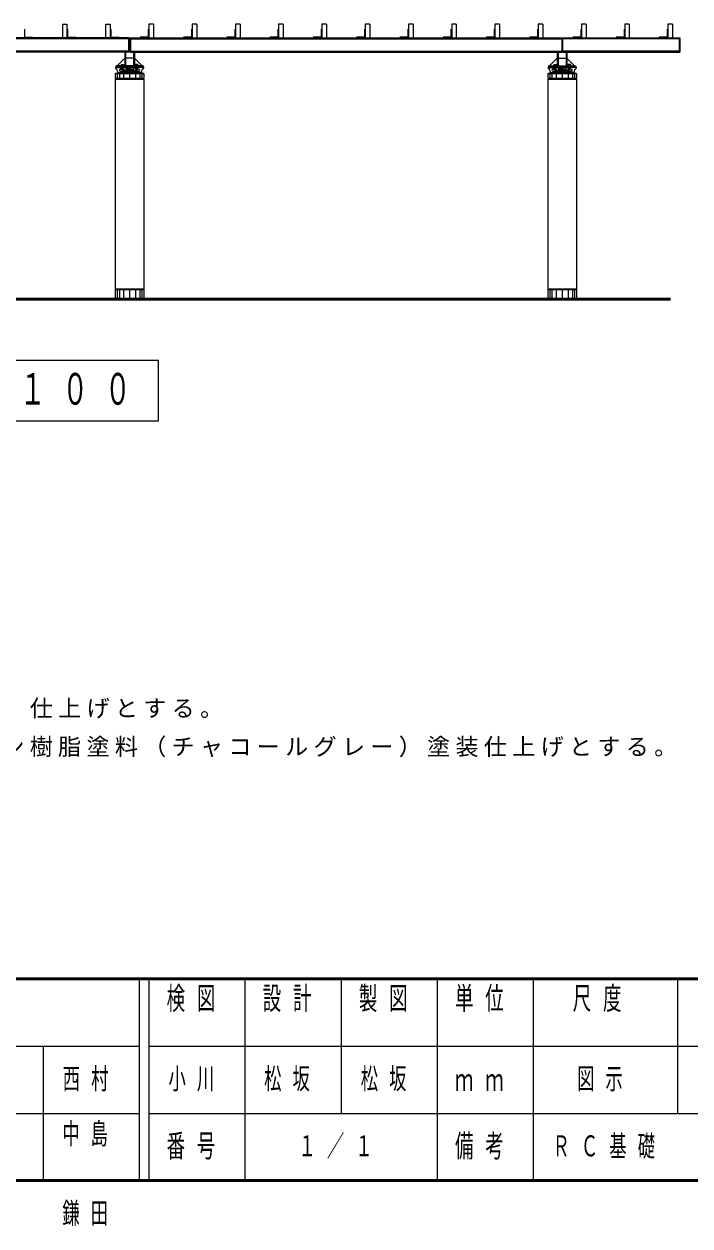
# Model space of a CAD drawing. Units: millimetres on the paper. Extents: x -365 to 10, y -38 to 257.
# Drawn here: x -250.5 to -181.2, y -4.7 to 120.4 of the extents above; entities that cross this region are included whole.
import ezdxf

# ---------------------------------------------------------------- set-up
doc = ezdxf.new("R2010")
doc.units = ezdxf.units.MM
doc.layers.add('LY_1', color=7, linetype='Continuous', lineweight=25)
doc.layers.add('LY_2', color=7, linetype='Continuous', lineweight=13)
doc.styles.add('ＭＳ ゴシック', font='')
doc.styles.get('ＭＳ ゴシック').set_extended_font_data('MS Gothic')

msp = doc.modelspace()

# ---------------------------------------------------------------- linework, layer by layer
at = {"layer": 'LY_1', "color": 40}
for p, q in [((-246.495, 120.4), (-246.495, 118.95)), ((-246.495, 120.4), (-246.015, 120.4)), ((-246.015, 120.4), (-246.015, 118.95)), ((-241.995, 120.4), (-241.995, 118.95)), ((-241.995, 120.4), (-241.515, 120.4)), ((-241.515, 120.4), (-241.515, 118.95)), ((-237.495, 120.4), (-237.495, 118.95)), ((-237.015, 120.4), (-237.495, 120.4)), ((-237.015, 120.4), (-237.015, 118.95)), ((-232.995, 120.4), (-232.995, 118.95)), ((-232.515, 120.4), (-232.995, 120.4)), ((-232.515, 120.4), (-232.515, 118.95)), ((-228.495, 120.4), (-228.495, 118.95)), ((-228.015, 120.4), (-228.495, 120.4)), ((-228.015, 120.4), (-228.015, 118.95)), ((-223.995, 120.4), (-223.995, 118.95)), ((-223.515, 120.4), (-223.995, 120.4)), ((-223.515, 120.4), (-223.515, 118.95)), ((-219.495, 120.4), (-219.495, 118.95)), ((-219.015, 120.4), (-219.495, 120.4)), ((-219.015, 120.4), (-219.015, 118.95)), ((-214.995, 120.4), (-214.995, 118.95)), ((-214.515, 120.4), (-214.995, 120.4)), ((-214.515, 120.4), (-214.515, 118.95)), ((-210.495, 120.4), (-210.495, 118.95)), ((-210.015, 120.4), (-210.495, 120.4)), ((-210.015, 120.4), (-210.015, 118.95)), ((-205.995, 120.4), (-205.995, 118.95)), ((-205.515, 120.4), (-205.995, 120.4)), ((-205.515, 120.4), (-205.515, 118.95)), ((-201.495, 120.4), (-201.495, 118.95)), ((-201.015, 120.4), (-201.495, 120.4)), ((-201.015, 120.4), (-201.015, 118.95)), ((-196.995, 120.4), (-196.995, 118.95)), ((-196.515, 120.4), (-196.995, 120.4)), ((-196.515, 120.4), (-196.515, 118.95)), ((-192.495, 120.4), (-192.495, 118.95)), ((-192.015, 120.4), (-192.495, 120.4)), ((-192.015, 120.4), (-192.015, 118.95)), ((-187.995, 120.4), (-187.995, 118.95)), ((-187.515, 120.4), (-187.995, 120.4)), ((-187.515, 120.4), (-187.515, 118.95)), ((-183.495, 120.4), (-183.495, 118.95)), ((-183.015, 120.4), (-183.495, 120.4)), ((-183.015, 120.4), (-183.015, 118.95))]:
    msp.add_line(p, q, dxfattribs=at)
at = {"layer": 'LY_1'}
for p, q in [((-239.555, 118.95), (-284.455, 118.95)), ((-250.445, 119.85), (-250.445, 119.02)), ((-250.445, 119.02), (-249.615, 119.02)), ((-245.945, 119.85), (-245.945, 119.02)), ((-245.945, 119.02), (-245.115, 119.02)), ((-241.445, 119.85), (-241.445, 119.02)), ((-241.445, 119.02), (-240.615, 119.02)), ((-239.555, 118.95), (-239.555, 117.47)), ((-239.455, 118.95), (-239.455, 117.47)), ((-239.455, 118.95), (-182.255, 118.95)), ((-237.565, 119.02), (-238.395, 119.02)), ((-237.565, 119.85), (-237.565, 119.02)), ((-233.065, 119.02), (-233.895, 119.02)), ((-233.065, 119.85), (-233.065, 119.02)), ((-228.565, 119.02), (-229.395, 119.02)), ((-228.565, 119.85), (-228.565, 119.02)), ((-224.065, 119.02), (-224.895, 119.02)), ((-224.065, 119.85), (-224.065, 119.02)), ((-219.565, 119.02), (-220.395, 119.02)), ((-219.565, 119.85), (-219.565, 119.02)), ((-215.065, 119.02), (-215.895, 119.02)), ((-215.065, 119.85), (-215.065, 119.02)), ((-210.565, 119.02), (-211.395, 119.02)), ((-210.565, 119.85), (-210.565, 119.02)), ((-206.065, 119.02), (-206.895, 119.02)), ((-206.065, 119.85), (-206.065, 119.02)), ((-201.565, 119.02), (-202.395, 119.02)), ((-201.565, 119.85), (-201.565, 119.02)), ((-197.065, 119.02), (-197.895, 119.02)), ((-197.065, 119.85), (-197.065, 119.02)), ((-192.565, 119.02), (-193.395, 119.02)), ((-192.565, 119.85), (-192.565, 119.02)), ((-188.065, 119.02), (-188.895, 119.02)), ((-188.065, 119.85), (-188.065, 119.02)), ((-183.565, 119.02), (-184.395, 119.02)), ((-183.565, 119.85), (-183.565, 119.02)), ((-182.255, 118.95), (-182.255, 117.47)), ((-239.615, 118.86), (-284.395, 118.86)), ((-239.615, 118.86), (-239.615, 117.56)), ((-239.395, 118.86), (-239.395, 117.56)), ((-239.395, 118.86), (-194.535, 118.86)), ((-194.535, 118.86), (-194.535, 117.56)), ((-194.475, 118.86), (-194.475, 117.56)), ((-182.315, 118.86), (-194.475, 118.86)), ((-182.315, 118.86), (-182.315, 117.56)), ((-239.555, 117.47), (-284.455, 117.47)), ((-239.615, 117.56), (-284.395, 117.56)), ((-240.005, 116.841), (-240.805, 116.041)), ((-240.005, 117.47), (-240.005, 116.04)), ((-239.915, 117.47), (-239.915, 116.04)), ((-239.095, 116.84), (-239.915, 116.84)), ((-239.455, 117.47), (-182.255, 117.47)), ((-239.395, 117.56), (-194.535, 117.56)), ((-239.095, 117.47), (-239.095, 116.04)), ((-239.005, 117.47), (-239.005, 116.04)), ((-238.204, 116.041), (-239.004, 116.841)), ((-195.805, 116.041), (-195.005, 116.84)), ((-195.005, 117.47), (-195.005, 116.04)), ((-194.915, 117.47), (-194.915, 116.04)), ((-194.915, 116.84), (-194.095, 116.84)), ((-182.315, 117.56), (-194.475, 117.56)), ((-194.095, 117.47), (-194.095, 116.04)), ((-194.005, 117.47), (-194.005, 116.04)), ((-194.004, 116.84), (-193.205, 116.04)), ((-238.055, 115.95), (-240.955, 115.95)), ((-238.105, 116.04), (-240.905, 116.04)), ((-240.905, 116.04), (-240.905, 115.95)), ((-238.105, 116.04), (-238.105, 115.95)), ((-195.955, 115.95), (-193.055, 115.95)), ((-195.905, 116.04), (-193.105, 116.04)), ((-195.905, 116.04), (-195.905, 115.95)), ((-193.105, 116.04), (-193.105, 115.95))]:
    msp.add_line(p, q, dxfattribs=at)
at = {"layer": 'LY_1', "color": 4}
for p, q in [((-240.955, 115.251), (-241.005, 115.201)), ((-238.005, 115.201), (-241.005, 115.201)), ((-241.005, 115.2), (-241.005, 114.75)), ((-238.055, 115.25), (-240.955, 115.25)), ((-238.054, 115.251), (-238.004, 115.201)), ((-238.005, 115.2), (-238.005, 114.75)), ((-195.955, 115.251), (-196.005, 115.201)), ((-193.005, 115.201), (-196.005, 115.201)), ((-196.005, 115.2), (-196.005, 114.75)), ((-193.055, 115.25), (-195.955, 115.25)), ((-193.054, 115.251), (-193.004, 115.201)), ((-193.005, 115.2), (-193.005, 114.75)), ((-241.005, 114.75), (-238.005, 114.75)), ((-241.005, 114.65), (-241.005, 92.85)), ((-241.005, 114.65), (-238.005, 114.65)), ((-240.955, 114.75), (-240.955, 114.65)), ((-238.055, 114.75), (-238.055, 114.65)), ((-238.005, 114.65), (-238.005, 92.85)), ((-196.005, 114.75), (-193.005, 114.75)), ((-196.005, 114.65), (-196.005, 92.85)), ((-196.005, 114.65), (-193.005, 114.65)), ((-195.955, 114.75), (-195.955, 114.65)), ((-193.055, 114.75), (-193.055, 114.65)), ((-193.005, 114.65), (-193.005, 92.85)), ((-241.005, 92.85), (-238.005, 92.85)), ((-241.005, 92.75), (-241.005, 91.75)), ((-241.005, 92.75), (-238.005, 92.75)), ((-240.955, 92.85), (-240.955, 92.75)), ((-238.055, 92.85), (-238.055, 92.75)), ((-238.005, 92.75), (-238.005, 91.75)), ((-196.005, 92.85), (-193.005, 92.85)), ((-196.005, 92.75), (-196.005, 91.75)), ((-196.005, 92.75), (-193.005, 92.75)), ((-195.955, 92.85), (-195.955, 92.75)), ((-193.055, 92.85), (-193.055, 92.75)), ((-193.005, 92.75), (-193.005, 91.75))]:
    msp.add_line(p, q, dxfattribs=at)
at = {"layer": 'LY_1', "color": 1}
for p, q in [((-240.955, 115.95), (-238.055, 115.95)), ((-240.955, 115.95), (-240.955, 115.808)), ((-240.955, 115.86), (-239.55, 115.86)), ((-240.755, 115.48), (-240.755, 115.25)), ((-240.755, 115.34), (-239.55, 115.34)), ((-240.755, 115.25), (-238.255, 115.25)), ((-240.405, 116.072), (-240.105, 116.072)), ((-240.405, 116.072), (-240.405, 116.04)), ((-240.405, 115.828), (-240.405, 115.86)), ((-240.405, 115.828), (-240.105, 115.828)), ((-240.375, 116.172), (-240.375, 116.072)), ((-240.375, 116.172), (-240.135, 116.172)), ((-240.375, 115.698), (-240.375, 115.828)), ((-240.375, 115.698), (-240.135, 115.698)), ((-240.335, 115.672), (-240.335, 115.698)), ((-240.335, 115.672), (-240.175, 115.672)), ((-240.255, 116.172), (-240.255, 116.072)), ((-240.255, 115.698), (-240.255, 115.828)), ((-240.23, 115.372), (-240.23, 115.34)), ((-240.23, 115.372), (-239.93, 115.372)), ((-240.2, 115.502), (-240.2, 115.372)), ((-240.2, 115.502), (-239.96, 115.502)), ((-240.175, 115.672), (-240.175, 115.698)), ((-240, 115.6), (-240.16, 115.6)), ((-240.16, 115.6), (-240.16, 115.502)), ((-240.135, 116.172), (-240.135, 116.072)), ((-240.135, 115.698), (-240.135, 115.828)), ((-240.105, 116.072), (-240.105, 116.04)), ((-240.105, 115.828), (-240.105, 115.86)), ((-240.08, 115.502), (-240.08, 115.372)), ((-240, 115.6), (-240, 115.502)), ((-239.96, 115.502), (-239.96, 115.372)), ((-239.93, 115.372), (-239.93, 115.34)), ((-239.55, 115.86), (-239.55, 115.34)), ((-238.055, 115.86), (-239.46, 115.86)), ((-239.46, 115.86), (-239.46, 115.34)), ((-238.255, 115.34), (-239.46, 115.34)), ((-238.78, 115.372), (-239.08, 115.372)), ((-239.08, 115.372), (-239.08, 115.34)), ((-238.81, 115.502), (-239.05, 115.502)), ((-239.05, 115.502), (-239.05, 115.372)), ((-239.01, 115.6), (-239.01, 115.502)), ((-239.01, 115.6), (-238.85, 115.6)), ((-238.93, 115.502), (-238.93, 115.372)), ((-238.605, 116.072), (-238.905, 116.072)), ((-238.905, 116.072), (-238.905, 116.04)), ((-238.905, 115.828), (-238.905, 115.86)), ((-238.605, 115.828), (-238.905, 115.828)), ((-238.875, 116.172), (-238.875, 116.072)), ((-238.635, 116.172), (-238.875, 116.172)), ((-238.875, 115.698), (-238.875, 115.828)), ((-238.635, 115.698), (-238.875, 115.698)), ((-238.85, 115.6), (-238.85, 115.502)), ((-238.835, 115.672), (-238.835, 115.698)), ((-238.675, 115.672), (-238.835, 115.672)), ((-238.81, 115.502), (-238.81, 115.372)), ((-238.78, 115.372), (-238.78, 115.34)), ((-238.755, 116.172), (-238.755, 116.072)), ((-238.755, 115.698), (-238.755, 115.828)), ((-238.675, 115.672), (-238.675, 115.698)), ((-238.635, 116.172), (-238.635, 116.072)), ((-238.635, 115.698), (-238.635, 115.828)), ((-238.605, 116.072), (-238.605, 116.04)), ((-238.605, 115.828), (-238.605, 115.86)), ((-238.255, 115.48), (-238.255, 115.25)), ((-238.055, 115.95), (-238.055, 115.808)), ((-195.955, 115.95), (-193.055, 115.95)), ((-195.955, 115.95), (-195.955, 115.808)), ((-195.955, 115.86), (-194.55, 115.86)), ((-195.755, 115.48), (-195.755, 115.25)), ((-195.755, 115.34), (-194.55, 115.34)), ((-195.755, 115.25), (-193.255, 115.25)), ((-195.405, 116.072), (-195.105, 116.072)), ((-195.405, 116.072), (-195.405, 116.04)), ((-195.405, 115.828), (-195.405, 115.86)), ((-195.405, 115.828), (-195.105, 115.828)), ((-195.375, 116.172), (-195.375, 116.072)), ((-195.375, 116.172), (-195.135, 116.172)), ((-195.375, 115.698), (-195.375, 115.828)), ((-195.375, 115.698), (-195.135, 115.698)), ((-195.335, 115.672), (-195.335, 115.698)), ((-195.335, 115.672), (-195.175, 115.672)), ((-195.255, 116.172), (-195.255, 116.072)), ((-195.255, 115.698), (-195.255, 115.828)), ((-195.23, 115.372), (-195.23, 115.34)), ((-195.23, 115.372), (-194.93, 115.372)), ((-195.2, 115.502), (-195.2, 115.372)), ((-195.2, 115.502), (-194.96, 115.502)), ((-195.175, 115.672), (-195.175, 115.698)), ((-195, 115.6), (-195.16, 115.6)), ((-195.16, 115.6), (-195.16, 115.502)), ((-195.135, 116.172), (-195.135, 116.072)), ((-195.135, 115.698), (-195.135, 115.828)), ((-195.105, 116.072), (-195.105, 116.04)), ((-195.105, 115.828), (-195.105, 115.86)), ((-195.08, 115.502), (-195.08, 115.372)), ((-195, 115.6), (-195, 115.502)), ((-194.96, 115.502), (-194.96, 115.372)), ((-194.93, 115.372), (-194.93, 115.34)), ((-194.55, 115.86), (-194.55, 115.34)), ((-193.055, 115.86), (-194.46, 115.86)), ((-194.46, 115.86), (-194.46, 115.34)), ((-193.255, 115.34), (-194.46, 115.34)), ((-193.78, 115.372), (-194.08, 115.372)), ((-194.08, 115.372), (-194.08, 115.34)), ((-193.81, 115.502), (-194.05, 115.502)), ((-194.05, 115.502), (-194.05, 115.372)), ((-194.01, 115.6), (-194.01, 115.502)), ((-194.01, 115.6), (-193.85, 115.6)), ((-193.93, 115.502), (-193.93, 115.372)), ((-193.605, 116.072), (-193.905, 116.072)), ((-193.905, 116.072), (-193.905, 116.04)), ((-193.905, 115.828), (-193.905, 115.86)), ((-193.605, 115.828), (-193.905, 115.828)), ((-193.875, 116.172), (-193.875, 116.072)), ((-193.635, 116.172), (-193.875, 116.172)), ((-193.875, 115.698), (-193.875, 115.828)), ((-193.635, 115.698), (-193.875, 115.698)), ((-193.85, 115.6), (-193.85, 115.502)), ((-193.835, 115.672), (-193.835, 115.698)), ((-193.675, 115.672), (-193.835, 115.672)), ((-193.81, 115.502), (-193.81, 115.372)), ((-193.78, 115.372), (-193.78, 115.34)), ((-193.755, 116.172), (-193.755, 116.072)), ((-193.755, 115.698), (-193.755, 115.828)), ((-193.675, 115.672), (-193.675, 115.698)), ((-193.635, 116.172), (-193.635, 116.072)), ((-193.635, 115.698), (-193.635, 115.828)), ((-193.605, 116.072), (-193.605, 116.04)), ((-193.605, 115.828), (-193.605, 115.86)), ((-193.255, 115.48), (-193.255, 115.25)), ((-193.055, 115.95), (-193.055, 115.808))]:
    msp.add_line(p, q, dxfattribs=at)
at = {"layer": 'LY_1', "lineweight": 13}
for p, q in [((-240.786, 115.201), (-240.786, 114.75)), ((-240.567, 115.201), (-240.567, 114.75)), ((-240.13, 115.201), (-240.13, 114.75)), ((-239.505, 115.201), (-239.505, 114.75)), ((-238.88, 115.201), (-238.88, 114.75)), ((-238.442, 115.201), (-238.442, 114.75)), ((-238.223, 115.201), (-238.223, 114.75)), ((-195.786, 115.201), (-195.786, 114.75)), ((-195.567, 115.201), (-195.567, 114.75)), ((-195.13, 115.201), (-195.13, 114.75)), ((-194.505, 115.201), (-194.505, 114.75)), ((-193.88, 115.201), (-193.88, 114.75)), ((-193.442, 115.201), (-193.442, 114.75)), ((-193.223, 115.201), (-193.223, 114.75)), ((-240.786, 92.75), (-240.786, 91.75)), ((-240.567, 92.75), (-240.567, 91.75)), ((-240.13, 92.75), (-240.13, 91.75)), ((-239.505, 92.75), (-239.505, 91.75)), ((-238.88, 92.75), (-238.88, 91.75)), ((-238.442, 92.75), (-238.442, 91.75)), ((-238.223, 92.75), (-238.223, 91.75)), ((-195.786, 92.75), (-195.786, 91.75)), ((-195.567, 92.75), (-195.567, 91.75)), ((-195.13, 92.75), (-195.13, 91.75)), ((-194.505, 92.75), (-194.505, 91.75)), ((-193.88, 92.75), (-193.88, 91.75)), ((-193.442, 92.75), (-193.442, 91.75)), ((-193.223, 92.75), (-193.223, 91.75)), ((-236.505, 85.384), (-287.505, 85.384)), ((-236.505, 79.084), (-236.505, 85.384)), ((-287.505, 79.084), (-236.505, 79.084))]:
    msp.add_line(p, q, dxfattribs=at)
at = {"layer": 'LY_1', "color": 1, "lineweight": 13}
for p, q in [((-240.455, 115.71), (-240.375, 115.71)), ((-240.455, 115.49), (-240.305, 115.49)), ((-239.905, 115.81), (-239.905, 115.75)), ((-239.885, 115.74), (-239.905, 115.75)), ((-239.905, 115.45), (-239.885, 115.46)), ((-239.905, 115.45), (-239.905, 115.39)), ((-239.885, 115.74), (-239.885, 115.65)), ((-239.55, 115.74), (-239.885, 115.74)), ((-239.865, 115.64), (-239.885, 115.65)), ((-239.885, 115.55), (-239.865, 115.56)), ((-239.885, 115.55), (-239.885, 115.46)), ((-239.55, 115.46), (-239.885, 115.46)), ((-239.865, 115.64), (-239.865, 115.56)), ((-239.55, 115.64), (-239.865, 115.64)), ((-239.55, 115.56), (-239.865, 115.56)), ((-239.48, 115.64), (-239.53, 115.64)), ((-239.46, 115.74), (-239.125, 115.74)), ((-239.46, 115.64), (-239.145, 115.64)), ((-239.46, 115.56), (-239.145, 115.56)), ((-239.46, 115.46), (-239.125, 115.46)), ((-239.145, 115.64), (-239.125, 115.65)), ((-239.145, 115.64), (-239.145, 115.56)), ((-239.125, 115.55), (-239.145, 115.56)), ((-239.125, 115.74), (-239.105, 115.75)), ((-239.125, 115.74), (-239.125, 115.65)), ((-239.125, 115.55), (-239.125, 115.46)), ((-239.105, 115.45), (-239.125, 115.46)), ((-239.105, 115.81), (-239.105, 115.75)), ((-239.105, 115.45), (-239.105, 115.39)), ((-238.555, 115.49), (-238.705, 115.49)), ((-238.555, 115.71), (-238.635, 115.71)), ((-195.455, 115.71), (-195.375, 115.71)), ((-195.455, 115.49), (-195.305, 115.49)), ((-194.905, 115.81), (-194.905, 115.75)), ((-194.885, 115.74), (-194.905, 115.75)), ((-194.905, 115.45), (-194.885, 115.46)), ((-194.905, 115.45), (-194.905, 115.39)), ((-194.885, 115.74), (-194.885, 115.65)), ((-194.55, 115.74), (-194.885, 115.74)), ((-194.865, 115.64), (-194.885, 115.65)), ((-194.885, 115.55), (-194.865, 115.56)), ((-194.885, 115.55), (-194.885, 115.46)), ((-194.55, 115.46), (-194.885, 115.46)), ((-194.865, 115.64), (-194.865, 115.56)), ((-194.55, 115.64), (-194.865, 115.64)), ((-194.55, 115.56), (-194.865, 115.56)), ((-194.48, 115.64), (-194.53, 115.64)), ((-194.46, 115.74), (-194.125, 115.74)), ((-194.46, 115.64), (-194.145, 115.64)), ((-194.46, 115.56), (-194.145, 115.56)), ((-194.46, 115.46), (-194.125, 115.46)), ((-194.145, 115.64), (-194.125, 115.65)), ((-194.145, 115.64), (-194.145, 115.56)), ((-194.125, 115.55), (-194.145, 115.56)), ((-194.125, 115.74), (-194.105, 115.75)), ((-194.125, 115.74), (-194.125, 115.65)), ((-194.125, 115.55), (-194.125, 115.46)), ((-194.105, 115.45), (-194.125, 115.46)), ((-194.105, 115.81), (-194.105, 115.75)), ((-194.105, 115.45), (-194.105, 115.39)), ((-193.555, 115.49), (-193.705, 115.49)), ((-193.555, 115.71), (-193.635, 115.71))]:
    msp.add_line(p, q, dxfattribs=at)
at = {"layer": 'LY_1', "lineweight": 50}
msp.add_line((-183.233, 91.75), (-341.755, 91.75), dxfattribs=at)
at = {"layer": 'LY_1', "color": 1}
for centre, radius, start, end in [((-240.855, 115.808), 0.1, 180, 242.74229), ((-241.024, 115.48), 0.269, 0, 62.74229), ((-237.986, 115.48), 0.269, 117.25771, 179.99999), ((-238.155, 115.808), 0.1, 297.25771, 0), ((-195.855, 115.808), 0.1, 180, 242.74229), ((-196.024, 115.48), 0.269, 0, 62.74229), ((-192.986, 115.48), 0.269, 117.25771, 179.99999), ((-193.155, 115.808), 0.1, 297.25771, 0)]:
    msp.add_arc(centre, radius, start, end, dxfattribs=at)
at = {"layer": 'LY_1', "color": 1, "lineweight": 13}
for centre, radius, start, end in [((-240.455, 115.6), 0.11, 90.00001, 267.3386), ((-240.305, 115.6), 0.11, 270, 40.88696), ((-239.955, 115.81), 0.05, 0, 90), ((-239.955, 115.39), 0.05, 270, 0), ((-239.055, 115.81), 0.05, 89.99999, 180), ((-239.055, 115.39), 0.05, 179.99999, 270), ((-238.705, 115.6), 0.11, 139.11303, 270), ((-238.555, 115.6), 0.11, 270, 90), ((-195.455, 115.6), 0.11, 90.00001, 267.3386), ((-195.305, 115.6), 0.11, 270, 40.88696), ((-194.955, 115.81), 0.05, 0, 90), ((-194.955, 115.39), 0.05, 270, 0), ((-194.055, 115.81), 0.05, 89.99999, 180), ((-194.055, 115.39), 0.05, 179.99999, 270), ((-193.705, 115.6), 0.11, 139.11303, 270), ((-193.555, 115.6), 0.11, 270, 90)]:
    msp.add_arc(centre, radius, start, end, dxfattribs=at)
at = {"layer": 'LY_2', "lineweight": 50}
for p, q in [((-365, 21), (0, 21)), ((-365, 0), (0, 0))]:
    msp.add_line(p, q, dxfattribs=at)
at = {"layer": 'LY_2', "color": 211, "lineweight": 25}
for p, q in [((-238.5, 21), (-238.5, 0)), ((-237.5, 21), (-237.5, 0)), ((-227.5, 21), (-227.5, 7)), ((-217.5, 21), (-217.5, 7)), ((-207.5, 21), (-207.5, 0)), ((-197.5, 21), (-197.5, 7)), ((-182.5, 21), (-182.5, 7)), ((-182.5, 14), (-70, 14)), ((-237.5, 7), (0, 7))]:
    msp.add_line(p, q, dxfattribs=at)
at = {"layer": 'LY_2'}
for p, q in [((-365, 14), (-238.5, 14)), ((-248.5, 14), (-248.5, 0)), ((-237.5, 14), (-182.5, 14)), ((-365, 7), (-238.5, 7)), ((-227.5, 7), (-227.5, 0))]:
    msp.add_line(p, q, dxfattribs=at)
at = {"layer": 'LY_2', "lineweight": 25}
msp.add_line((-197.5, 7), (-197.5, 0), dxfattribs=at)

# ---------------------------------------------------------------- texts
at = {"layer": 'LY_1', "style": 'ＭＳ ゴシック'}
for s, insert, char_height, attachment_point in [('\\T1.64;\\W0.6;立面図\u3000Ｓ＝１／１００', (-262.005, 82.234), 3.299, 5), ('\\T1.23;鋼材は、電気亜鉛メッキ処理の上、ウレタン樹脂塗料塗装（チャコールグレー）仕上げとする。', (-356.191, 48.069), 1.76, 7), ('\\T1.23;マルチジョイントは、鋳鉄（ＦＣＤ４５０）とし、亜鉛溶射処理の上、ウレタン樹脂塗料（チャコールグレー）塗装仕上げとする。', (-356.191, 44.069), 1.76, 7), ('\\T1.64;\\W0.6;西村', (-243.5, 10.5), 2.199, 5), ('\\T1.64;\\W0.6;小川', (-232.5, 10.5), 2.199, 5), ('\\T1.64;\\W0.6;松坂', (-225.5, 10.5), 2.199, 4), ('\\T1.64;\\W0.6;松坂', (-212.5, 10.5), 2.199, 5), ('\\T1.64;\\W0.6;図示', (-190, 10.5), 2.199, 5), ('\\T1.64;\\W0.6;中島', (-246.5, 6), 2.199, 1), ('\\T1.64;\\W0.6;１／１', (-217.5, 3.5), 2.199, 5), ('\\T1.64;\\W0.6;ＲＣ基礎', (-195.5, 3.5), 2.199, 4), ('\\T1.64;\\W0.6;鎌田', (-246.5, -3.5), 2.199, 4)]:
    msp.add_mtext(s, dxfattribs=dict(at, insert=insert, char_height=char_height, attachment_point=attachment_point))
at = {"layer": 'LY_2', "color": 4, "char_height": 2.346, "style": 'ＭＳ ゴシック'}
for s, insert, attachment_point in [('\\T1.64;\\W0.6;検図', (-232.5, 20.167), 2), ('\\T1.64;\\W0.6;設計', (-222.5, 20.167), 2), ('\\T1.64;\\W0.6;製図', (-212.5, 20.167), 2), ('\\T1.64;\\W0.6;単位', (-202.5, 20.167), 2), ('\\T1.64;\\W0.6;尺度', (-190.25, 20.167), 2), ('\\T1.64;\\W0.6;ｍｍ', (-202.5, 10.5), 5), ('\\T1.64;\\W0.6;番号', (-232.5, 3.5), 5), ('\\T1.64;\\W0.6;備考', (-202.5, 3.5), 5)]:
    msp.add_mtext(s, dxfattribs=dict(at, insert=insert, attachment_point=attachment_point))

doc.saveas('drawing.dxf')
